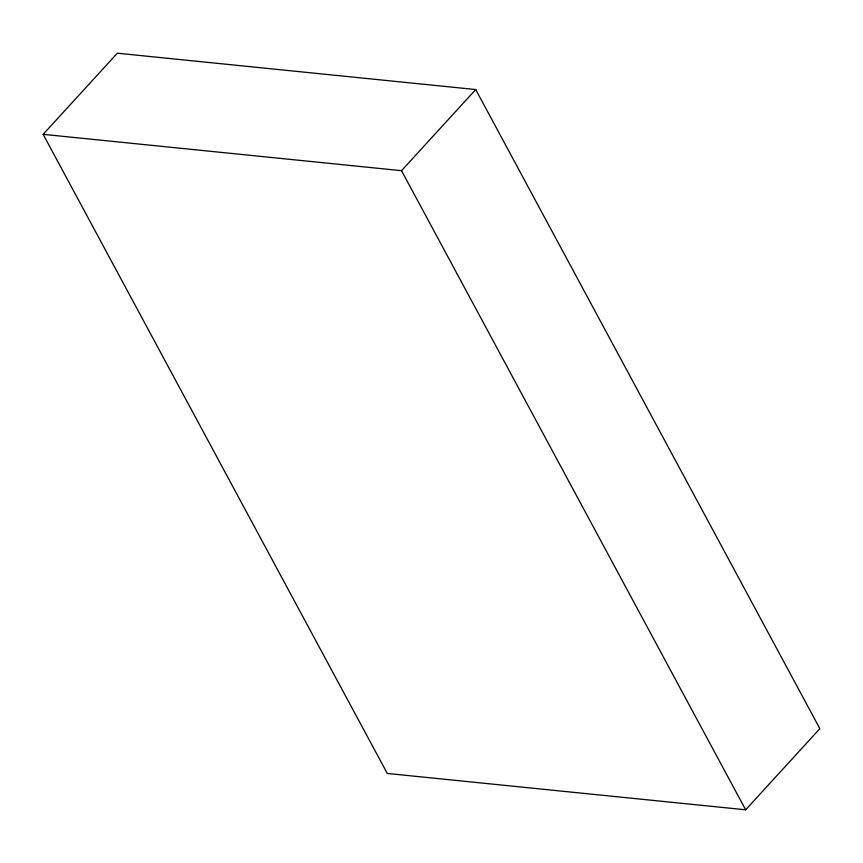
<?xml version="1.0" encoding="UTF-8"?>
<svg xmlns="http://www.w3.org/2000/svg" width="863" height="863" viewBox="0 0 863 863"><rect width="100%" height="100%" fill="white"/><g stroke="black" fill="none" stroke-linecap="round" stroke-linejoin="round"><path stroke-width="1.29" d="M43.15 134.337L117.336 53.204L475.718 89.547L819.85 728.663L745.664 809.796L387.282 773.453L43.15 134.337L401.532 170.68L475.718 89.547M401.532 170.68L745.664 809.796"/></g></svg>
